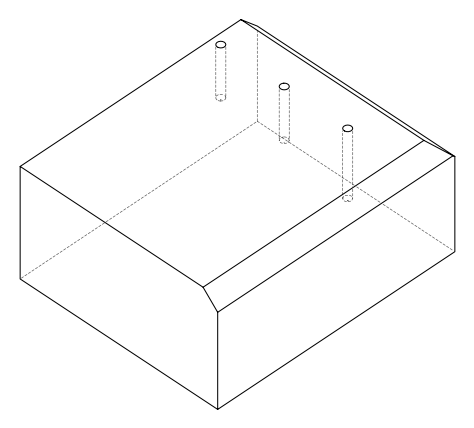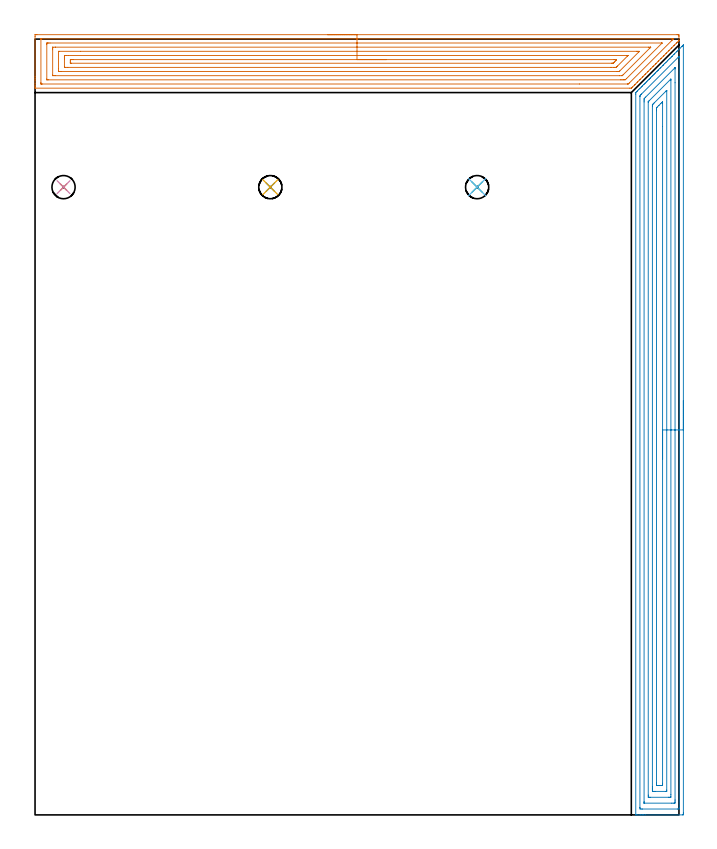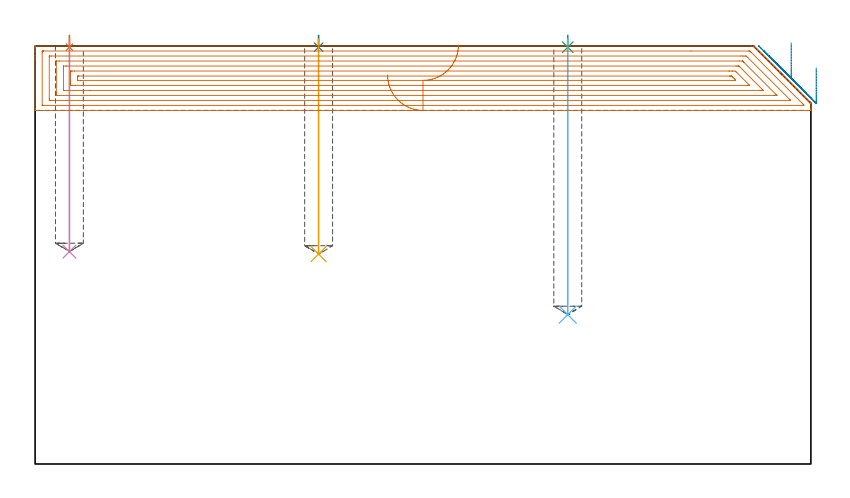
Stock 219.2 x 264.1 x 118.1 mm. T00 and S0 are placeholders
(PLAN: 8 operations, 2 tool changes, 25.5 min)
(1 SPOT_DRILL | STEP1POCKET | NXT0321_9005460120000 | 0.03 min | 0 mm3)
(2 SPOT_DRILL_1 | STEP1POCKET_1 | NXT0321_9005460120000 | 0.03 min | 0 mm3)
(3 SPOT_DRILL_2 | STEP1POCKET_2 | NXT0321_9005460120000 | 0.03 min | 0 mm3)
(4 DRILL_BLIND_HOLE_INTO_CENTER | STEP1POCKET | UGT0301_474 | 0.24 min | 2761 mm3)
(5 DRILL_BLIND_HOLE_INTO_CENTER_1 | STEP1POCKET_1 | UGT0301_474 | 0.24 min | 2795 mm3)
(6 DRILL_BLIND_HOLE_INTO_CENTER_2 | STEP1POCKET_2 | UGT0301_474 | 0.31 min | 3629 mm3)
(7 AREA_MILL | FG_CHAMFER_SURFACE | UGT0205_001 | 12.15 min | 36289 mm3)
(8 AREA_MILL_1 | FG_CHAMFER_SURFACE_1 | UGT0205_001 | 12.51 min | 32992 mm3)
(TOOL NXT0321_9005460120000 | NC Spot Drill, 142deg, 12mm, Carbide, Uncoated | D12 PA142 FL30 Z2)
(TOOL UGT0301_474 | Carbide Drill 7.9 mm | D7.9 PA118 FL76 Z2)
(TOOL UGT0205_001 | Chamfer Mill 20 x 3 x 45 deg. | D20 FL50 Z2)
(OP 1 SPOT_DRILL)
G17 G21 G94 G90
T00 M6
G54
G17 G0 G90 X9.7 Y213.7 S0 M3
G43 Z128.1 H0
G94 G81 G98 Z117.76 F250. R121.1
G80
M5
M2
(OP 2 SPOT_DRILL_1)
G17 G21 G94 G90
T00 M6
G54
G17 G0 G90 X80.1 Y213.7 S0 M3
G43 Z128.1 H0
G94 G81 G98 Z117.76 F250. R121.1
G80
M5
M2
(OP 3 SPOT_DRILL_2)
G17 G21 G94 G90
T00 M6
G54
G17 G0 G90 X150.5 Y213.7 S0 M3
G43 Z128.1 H0
G94 G81 G98 Z117.76 F250. R121.1
G80
M5
M2
(OP 4 DRILL_BLIND_HOLE_INTO_CENTER)
G17 G21 G94 G90
T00 M6
G54
G17 G0 G90 X9.7 Y213.7 S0 M3
G43 Z128.1 H0
G94 G81 G98 Z60. F250. R120.1
G80
M5
M2
(OP 5 DRILL_BLIND_HOLE_INTO_CENTER_1)
G17 G21 G94 G90
T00 M6
G54
G17 G0 G90 X80.1 Y213.7 S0 M3
G43 Z128.1 H0
G94 G81 G98 Z59.3 F250. R120.1
G80
M5
M2
(OP 6 DRILL_BLIND_HOLE_INTO_CENTER_2)
G17 G21 G94 G90
T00 M6
G54
G17 G0 G90 X150.5 Y213.7 S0 M3
G43 Z128.1 H0
G94 G81 G98 Z42.2 F250. R120.1
G80
M5
M2
(OP 7 AREA_MILL)
G17 G21 G94 G90
T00 M6
G54
G17 G0 G90 X99.6 Y265.6 S1061 M3
G43 Z128.1 H0
Z109.9
G94 G1 X99.638 Z109.028 F250.
X99.752 Z108.163
X99.941 Z107.312
X100.203 Z106.48
X100.537 Z105.674
X100.94 Z104.9
X101.409 Z104.164
X101.94 Z103.472
X102.529 Z102.829
X103.172 Z102.24
X103.864 Z101.708
X104.6 Z101.24
X105.374 Z100.837
X106.18 Z100.503
X107.012 Z100.241
X107.864 Z100.052
X108.728 Z99.938
X109.6 Z99.9
X218.583
X218.722 Y265.599 Z99.901
X219.029 Y265.596 Z99.904
X219.198 Y265.591 Z99.905
X219.2 Y265.326 Z100.17
Y264.985 Z100.51
Y263.678 Z101.821
X219.198 Y263.645 Z101.853
X219.196 Y263.607 Z101.89
X219.178 Y263.581 Z101.917
X219.043 Y263.443 Z102.056
X218.553 Y262.953 Z102.547
X218.354 Y262.752 Z102.744
X217.661 Y262.061 Z103.439
X217.461 Y261.859 Z103.638
X216.768 Y261.168 Z104.332
X216.567 Y260.966 Z104.531
X215.875 Y260.275 Z105.225
X215.674 Y260.073 Z105.424
X214.983 Y259.383 Z106.117
X214.781 Y259.179 Z106.317
X214.09 Y258.49 Z107.01
X213.888 Y258.286 Z107.21
X213.197 Y257.597 Z107.903
X212.995 Y257.393 Z108.103
X212.305 Y256.705 Z108.795
X212.102 Y256.5 Z108.996
X211.412 Y255.812 Z109.688
X211.209 Y255.607 Z109.889
X210.519 Y254.919 Z110.581
X210.315 Y254.714 Z110.783
X209.627 Y254.027 Z111.473
X209.422 Y253.821 Z111.676
X208.734 Y253.134 Z112.366
X208.529 Y252.927 Z112.569
X207.841 Y252.241 Z113.259
X207.636 Y252.034 Z113.462
X206.949 Y251.349 Z114.151
X206.743 Y251.141 Z114.355
X206.056 Y250.456 Z115.044
X205.85 Y250.248 Z115.248
X205.163 Y249.563 Z115.937
X204.957 Y249.355 Z116.141
X204.27 Y248.671 Z116.829
X204.063 Y248.462 Z117.035
X203.397 Y247.797 Z117.703
X203.02 Y247.424 Z118.076
X203. Y247.407 Z118.093
X202.503 Y247.4 Z118.1
X0.171
X0.01 Y247.402 Z118.088
X0.007 Y247.462 Z118.03
X0. Y247.87 Z117.629
Y248.226 Z117.274
Y248.908 Z116.587
Y250.143 Z115.354
Y250.695 Z114.8
Y251.312 Z114.184
X0.001 Y264.985 Z100.512
X0.003 Y265.595 Z99.902
X0.005 Y265.597 Z99.901
X0.617 Y265.6 Z99.9
X109.6
Y264.186 Z101.314
X216.796
X216.89 Y264.185 Z101.315
X217.078 Y264.181 Z101.319
X217.19 Y264.178 Z101.322
X217.193 Y264.149 Z101.351
X217.19 Y264.092 Z101.408
X217.183 Y264.045 Z101.455
X217.149 Y264.004 Z101.496
X217.092 Y263.944 Z101.556
X217.019 Y263.869 Z101.631
X216.796 Y263.646 Z101.854
X202.28 Y249.131 Z116.369
X202.053 Y248.908 Z116.592
X201.964 Y248.826 Z116.674
X201.798 Y248.818 Z116.682
X201.703 Y248.815 Z116.685
X185.318 Y248.814 Z116.686
X2.404
X2.31 Y248.815 Z116.685
X2.122 Y248.819 Z116.681
X2.009 Y248.822 Z116.678
X2.006 Y248.851 Z116.649
X2.003 Y248.908 Z116.592
X2. Y249.312 Z116.188
Y264.092 Z101.408
X2.002 Y264.142 Z101.358
X2.005 Y264.167 Z101.333
X2.008 Y264.174 Z101.326
X2.029 Y264.179 Z101.321
X2.216 Y264.184 Z101.316
X2.31 Y264.186 Z101.314
X109.6
Y262.772 Z102.728
X213.223 Y262.771 Z102.729
X213.308 Y262.77 Z102.73
X213.415 Y262.767 Z102.733
X213.447 Y262.765 Z102.735
X213.427 Y262.738 Z102.762
X213.383 Y262.687 Z102.813
X213.313 Y262.613 Z102.887
X201.395 Y250.695 Z114.805
X201.052 Y250.359 Z115.141
X200.938 Y250.249 Z115.251
X200.717 Y250.236 Z115.264
X200.287 Y250.231 Z115.269
X199.823 Y250.229 Z115.271
X199.396
X4.657
X4.191 Y250.231 Z115.269
X4.036 Y250.233 Z115.267
X4.017 Y250.235 Z115.265
X4.01 Y250.276 Z115.224
X4.004 Y250.377 Z115.123
X4.001 Y250.504 Z114.996
Y262.305 Z103.195
X4.002 Y262.494 Z103.006
X4.01 Y262.686 Z102.814
X4.025 Y262.765 Z102.735
X4.074 Y262.767 Z102.733
X4.191 Y262.77 Z102.73
X4.618 Y262.771 Z102.729
X5.084 Y262.772 Z102.728
X109.6
Y261.357 Z104.143
X208.811
X209.512 Y261.354 Z104.146
X209.572 Y261.352 Z104.148
X209.59 Y261.35 Z104.15
X209.582 Y261.34 Z104.16
X209.522 Y261.274 Z104.226
X209.429 Y261.179 Z104.321
X209.317 Y261.066 Z104.434
X200.278 Y252.027 Z113.473
X200.125 Y251.876 Z113.624
X200.001 Y251.756 Z113.744
X199.917 Y251.678 Z113.822
X199.872 Y251.649 Z113.851
X199.823 Y251.646 Z113.854
X199.767 Y251.644 Z113.856
X198.93 Y251.643 Z113.857
X6.815
X6.029 Y251.648 Z113.852
X6.013 Y251.649 Z113.851
X6.009 Y251.666 Z113.834
X6.004 Y251.718 Z113.782
X6.001 Y251.824 Z113.676
X6. Y260.496 Z105.004
Y260.954 Z104.546
X6.002 Y261.172 Z104.328
X6.005 Y261.281 Z104.219
X6.01 Y261.334 Z104.166
X6.014 Y261.351 Z104.149
X6.037 Y261.352 Z104.148
X6.87 Y261.357 Z104.143
X6.925
X109.6
Y259.943 Z105.557
X204.866
X205.183 Y259.942 Z105.558
X205.5 Y259.94 Z105.56
X205.71 Y259.936 Z105.564
X205.724 Y259.934 Z105.566
X205.692 Y259.898 Z105.602
X205.63 Y259.831 Z105.669
X205.55 Y259.749 Z105.751
X205.428 Y259.626 Z105.874
X199.052 Y253.252 Z112.248
X198.93 Y253.133 Z112.367
X198.853 Y253.064 Z112.436
X198.786 Y253.062 Z112.438
X198.642 Y253.059 Z112.441
X198.354 Y253.057 Z112.443
X198.037
X8.974
X8.657 Y253.058 Z112.442
X8.076 Y253.062 Z112.438
X8.027 Y253.064 Z112.436
X8.01 Y253.076 Z112.424
X8.004 Y253.134 Z112.366
X8.002 Y253.374 Z112.126
X8. Y254.031 Z111.469
X8.001 Y259.872 Z105.628
X8.003 Y259.913 Z105.587
X8.006 Y259.933 Z105.567
X8.01 Y259.936 Z105.564
X8.024 Y259.938 Z105.562
X8.341 Y259.942 Z105.558
X15.506 Y259.943 Z105.557
X109.6
Y258.529 Z106.971
X201.404 Y258.528 Z106.972
X201.61 Y258.527 Z106.973
X201.819 Y258.524 Z106.976
X201.862 Y258.522 Z106.978
X201.843 Y258.5 Z107.
X201.692 Y258.342 Z107.158
X201.61 Y258.258 Z107.242
X198.274 Y254.923 Z110.577
X198.037 Y254.688 Z110.812
X197.822 Y254.482 Z111.018
X197.143 Y254.474 Z111.026
X196.938 Y254.472 Z111.028
X196.25 Y254.471 Z111.029
X196.046
X11.133
X10.444 Y254.472 Z111.028
X10.237 Y254.474 Z111.026
X10.075 Y254.478 Z111.022
X10.01 Y254.485 Z111.015
X10.007 Y254.523 Z110.977
X10.002 Y254.709 Z110.791
X10. Y257.39 Z108.11
X10.001 Y257.84 Z107.66
X10.003 Y258.28 Z107.22
X10.01 Y258.431 Z107.069
X10.022 Y258.522 Z106.978
X10.099 Y258.524 Z106.976
X10.444 Y258.528 Z106.972
X10.648 Y258.529 Z106.971
X11.337
X109.6
Y257.115 Z108.385
X197.143 Y257.114 Z108.386
X197.873 Y257.11 Z108.39
X197.905 Y257.108 Z108.392
X197.937 Y257.046 Z108.454
X197.842 Y256.947 Z108.553
X197.495 Y256.595 Z108.905
X197.143 Y256.241 Z109.259
X197.05 Y256.147 Z109.353
X196.954 Y256.053 Z109.447
X196.809 Y255.916 Z109.584
X196.783 Y255.892 Z109.608
X196.698 Y255.889 Z109.611
X196.586 Y255.887 Z109.613
X196.418 Y255.886 Z109.614
X196.25 Y255.885 Z109.615
X12.398 Y255.886 Z109.614
X12.23 Y255.887 Z109.613
X12.063 Y255.89 Z109.61
X12.021 Y255.892 Z109.608
X12.01 Y255.917 Z109.583
X12.005 Y255.977 Z109.523
X12.002 Y256.053 Z109.447
X12.001 Y256.283 Z109.217
X12.007 Y256.947 Z108.553
X12.01 Y257.061 Z108.439
X12.015 Y257.108 Z108.392
X12.066 Y257.11 Z108.39
X12.23 Y257.112 Z108.388
X12.956 Y257.115 Z108.385
X13.124
X109.6
X110.472 Z108.423
X111.337 Z108.537
X112.188 Z108.726
X113.02 Z108.988
X113.826 Z109.322
X114.6 Z109.725
X115.336 Z110.194
X116.028 Z110.725
X116.671 Z111.314
X117.26 Z111.957
X117.792 Z112.65
X118.26 Z113.385
X118.663 Z114.159
X118.997 Z114.965
X119.259 Z115.797
X119.448 Z116.649
X119.562 Z117.514
X119.6 Z118.385
G0 Z128.1
M5
M2
(OP 8 AREA_MILL_1)
G17 G21 G94 G90
T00 M6
G54
G17 G0 G90 X220.7 Y141.05 S1061 M3
G43 Z128.1 H0
Z111.9
G94 G1 Y141.012 Z111.028 F250.
Y140.898 Z110.164
Y140.709 Z109.312
Y140.447 Z108.48
Y140.113 Z107.674
Y139.71 Z106.9
Y139.242 Z106.164
Y138.71 Z105.472
Y138.121 Z104.829
Y137.478 Z104.24
Y136.786 Z103.708
Y136.05 Z103.24
Y135.276 Z102.837
Y134.47 Z102.503
Y133.638 Z102.241
Y132.786 Z102.052
Y131.922 Z101.938
Y131.05 Z101.9
Y0.618
X220.696 Y0.273 Z101.902
X220.692 Y0.01 Z101.906
X220.425 Y0. Z102.172
X207.714 Z114.881
X207.167 Z115.43
X206.825 Z115.771
X206.278 Z116.318
X205.937 Z116.658
X204.921 Z117.678
X204.538 Y0.008 Z118.053
X204.503 Y0.01 Z118.088
X204.5 Y0.172 Z118.1
Y245.401
X204.507 Y245.9 Z118.093
X204.521 Y245.921 Z118.079
X204.894 Y246.294 Z117.705
X205.049 Y246.45 Z117.548
X205.493 Y246.893 Z117.107
X205.787 Y247.188 Z116.812
X205.937 Y247.339 Z116.66
X206.375 Y247.775 Z116.225
X206.681 Y248.081 Z115.918
X206.825 Y248.227 Z115.771
X207.249 Y248.649 Z115.351
X207.27 Y248.67 Z115.33
X207.574 Y248.975 Z115.025
X207.714 Y249.116 Z114.883
X208.123 Y249.523 Z114.477
X208.17 Y249.57 Z114.43
X208.467 Y249.868 Z114.131
X208.602 Y250.004 Z113.994
X208.996 Y250.396 Z113.603
X209.098 Y250.498 Z113.502
X209.361 Y250.761 Z113.238
X209.491 Y250.892 Z113.106
X209.87 Y251.27 Z112.73
X210.002 Y251.402 Z112.598
X210.254 Y251.655 Z112.344
X210.379 Y251.781 Z112.217
X210.744 Y252.144 Z111.856
X210.905 Y252.305 Z111.695
X211.147 Y252.548 Z111.451
X211.267 Y252.669 Z111.329
X211.618 Y253.018 Z110.982
X211.808 Y253.208 Z110.791
X212.041 Y253.441 Z110.558
X212.156 Y253.558 Z110.44
X212.712 Y254.112 Z109.888
X212.934 Y254.335 Z109.664
X213.044 Y254.446 Z109.552
X213.615 Y255.015 Z108.985
X213.827 Y255.228 Z108.771
X213.933 Y255.334 Z108.663
X214.377 Y255.777 Z108.223
X214.821 Y256.223 Z107.775
X215.265 Y256.666 Z107.334
X215.709 Y257.111 Z106.887
X216.154 Y257.554 Z106.446
X216.598 Y258. Z105.998
X216.806 Y258.206 Z105.794
X216.861 Y258.261 Z105.739
X217.486 Y258.888 Z105.11
X217.699 Y259.099 Z104.9
X217.735 Y259.135 Z104.865
X218.375 Y259.776 Z104.222
X218.608 Y260.008 Z103.992
X219.263 Y260.665 Z103.333
X219.482 Y260.882 Z103.118
X220.151 Y261.553 Z102.445
X220.356 Y261.756 Z102.244
X220.38 Y261.78 Z102.22
X220.596 Y261.996 Z102.003
X220.68 Y262.077 Z101.918
X220.695 Y262.083 Z101.903
X220.699 Y262.077 Z101.899
X220.7 Y131.05 Z101.9
X219.286 Z103.314
X219.285 Y2.383 Z103.315
X219.263 Y2.01 Z103.337
X218.776 Y2.001 Z103.824
X206.825 Y2. Z115.775
X206.338 Y2.001 Z116.262
X205.937 Y2.01 Z116.663
X205.915 Y2.405 Z116.685
Y2.428 Z116.686
Y244.508 Z116.685
Y244.53
X205.937 Y244.875 Z116.663
X206.195 Y245.142 Z116.405
X206.451 Y245.401 Z116.149
X218.958 Y257.908 Z103.642
X219.113 Y258.059 Z103.487
X219.263 Y258.201 Z103.337
X219.284 Y257.908 Z103.316
X219.285 Y257.886 Z103.315
X219.286 Y131.05 Z103.314
X217.872 Z104.728
X217.871 Y5.085 Z104.729
X217.87 Y4.7 Z104.73
X217.864 Y4.192 Z104.736
X217.861 Y4.01 Z104.739
X217.674 Y4.003 Z104.926
X217.486 Y4.001 Z105.114
X216.788 Y4. Z105.812
X207.523 Y4.001 Z115.077
X207.396 Y4.003 Z115.204
X207.351 Y4.008 Z115.249
X207.334 Y4.012 Z115.266
X207.333 Y4.017 Z115.267
X207.33 Y4.063 Z115.27
X207.329 Y4.192 Z115.271
X207.328 Y4.579 Z115.272
X207.329 Y242.721 Z115.271
X207.33 Y243.107 Z115.27
X207.333 Y243.614 Z115.267
X207.335 Y243.804 Z115.265
X207.42 Y243.909 Z115.18
X207.714 Y244.212 Z114.886
X207.86 Y244.36 Z114.74
X217.835 Y254.335 Z104.765
X217.848 Y254.343 Z104.752
X217.855 Y254.346 Z104.745
X217.865 Y254.335 Z104.735
X217.869 Y254.103 Z104.731
X217.871 Y253.948 Z104.729
X217.872 Y249.241 Z104.728
Y131.05
X216.457 Z106.143
Y6.872
X216.453 Y6.124 Z106.147
X216.451 Y6.021 Z106.149
X216.359 Y6.01 Z106.241
X216.143 Y6.005 Z106.457
X215.709 Y6. Z106.891
X215.688 Z106.912
X209.469 Z113.131
X209.05 Y6.005 Z113.55
X208.84 Y6.01 Z113.76
X208.749 Y6.017 Z113.851
X208.748 Y6.087 Z113.852
X208.743 Y6.73 Z113.857
Y242.58
X208.744 Y242.721 Z113.856
X208.746 Y242.767 Z113.854
X208.749 Y242.786 Z113.851
X208.765 Y242.807 Z113.835
X208.835 Y242.884 Z113.765
X208.944 Y242.995 Z113.656
X209.081 Y243.133 Z113.519
X216.277 Y250.328 Z106.323
X216.352 Y250.401 Z106.248
X216.416 Y250.46 Z106.184
X216.45 Y250.489 Z106.15
X216.452 Y250.429 Z106.148
X216.457 Y250.01 Z106.143
Y131.05
X215.043 Z107.557
Y8.436
X215.041 Y8.212 Z107.559
X215.038 Y8.063 Z107.562
X215.036 Y8.016 Z107.564
X215.024 Y8.01 Z107.576
X214.984 Y8.007 Z107.616
X214.821 Y8.002 Z107.779
X214.587 Y8. Z108.013
X211.033 Y8.001 Z111.567
X210.379 Y8.007 Z112.221
X210.168 Y8.01 Z112.432
X210.161 Y8.435 Z112.439
X210.158 Y8.659 Z112.442
X210.157 Y8.882 Z112.443
Y9.552
Y241.157
X210.159 Y241.493 Z112.441
X210.162 Y241.66 Z112.438
X210.164 Y241.739 Z112.436
X210.234 Y241.828 Z112.366
X210.304 Y241.903 Z112.296
X210.379 Y241.98 Z112.221
X210.748 Y242.35 Z111.852
X214.821 Y246.423 Z107.779
X214.886 Y246.485 Z107.714
X215.014 Y246.606 Z107.586
X215.038 Y246.627 Z107.562
X215.039 Y246.62 Z107.561
X215.042 Y246.582 Z107.558
X215.043 Y246.518 Z107.557
Y246.294
Y131.05
X213.629 Z108.971
Y10.751
X213.627 Y10.445 Z108.973
X213.624 Y10.152 Z108.976
X213.622 Y10.014 Z108.978
X213.481 Y10.006 Z109.119
X213.044 Y10.002 Z109.556
X212.598 Y10. Z110.002
X212.156 Y10.001 Z110.444
X211.707 Y10.004 Z110.893
X211.592 Y10.01 Z111.008
X211.578 Y10.021 Z111.022
X211.575 Y10.057 Z111.025
X211.573 Y10.138 Z111.027
X211.572 Y10.445 Z111.028
X211.571 Y11.033 Z111.029
Y239.735
X211.572 Y240.041 Z111.028
X211.576 Y240.624 Z111.024
X211.578 Y240.701 Z111.022
X211.614 Y240.755 Z110.986
X211.785 Y240.934 Z110.815
X212.415 Y241.567 Z110.185
X213.044 Y242.197 Z109.556
X213.306 Y242.458 Z109.294
X213.573 Y242.721 Z109.027
X213.588 Y242.729 Z109.012
X213.622 Y242.721 Z108.978
X213.625 Y242.443 Z108.975
X213.628 Y242.134 Z108.972
X213.629 Y234.353 Z108.971
Y131.05
Y130.178 Z109.009
Y129.314 Z109.123
Y128.462 Z109.312
Y127.63 Z109.574
Y126.824 Z109.908
Y126.05 Z110.311
Y125.314 Z110.78
Y124.622 Z111.311
Y123.979 Z111.9
Y123.39 Z112.543
Y122.859 Z113.235
Y122.39 Z113.971
Y121.987 Z114.745
Y121.653 Z115.551
Y121.391 Z116.383
Y121.202 Z117.235
Y121.088 Z118.1
Y121.05 Z118.971
G0 Z128.1
M5
M2
